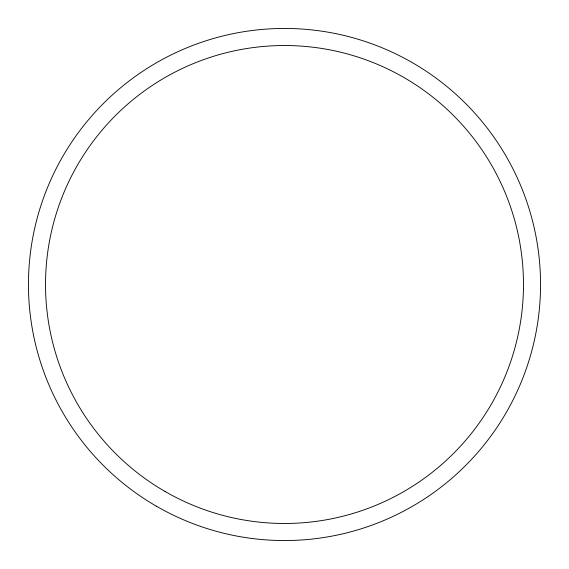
<?xml version="1.0" encoding="UTF-8"?>
<svg xmlns="http://www.w3.org/2000/svg" width="569" height="569" viewBox="0 0 569 569"><rect width="100%" height="100%" fill="white"/><g stroke="black" fill="none" stroke-linecap="round" stroke-linejoin="round"><path stroke-width="0.85" d="M156.475 506.246A256.05 256.05 0 0 0 540.55 284.5A256.05 256.05 0 0 0 156.475 62.754A256.05 256.05 0 0 0 156.475 506.246M165.01 491.46A238.98 238.98 0 0 0 523.48 284.5A238.98 238.98 0 0 0 165.01 77.54A238.98 238.98 0 0 0 165.01 491.46"/></g></svg>
